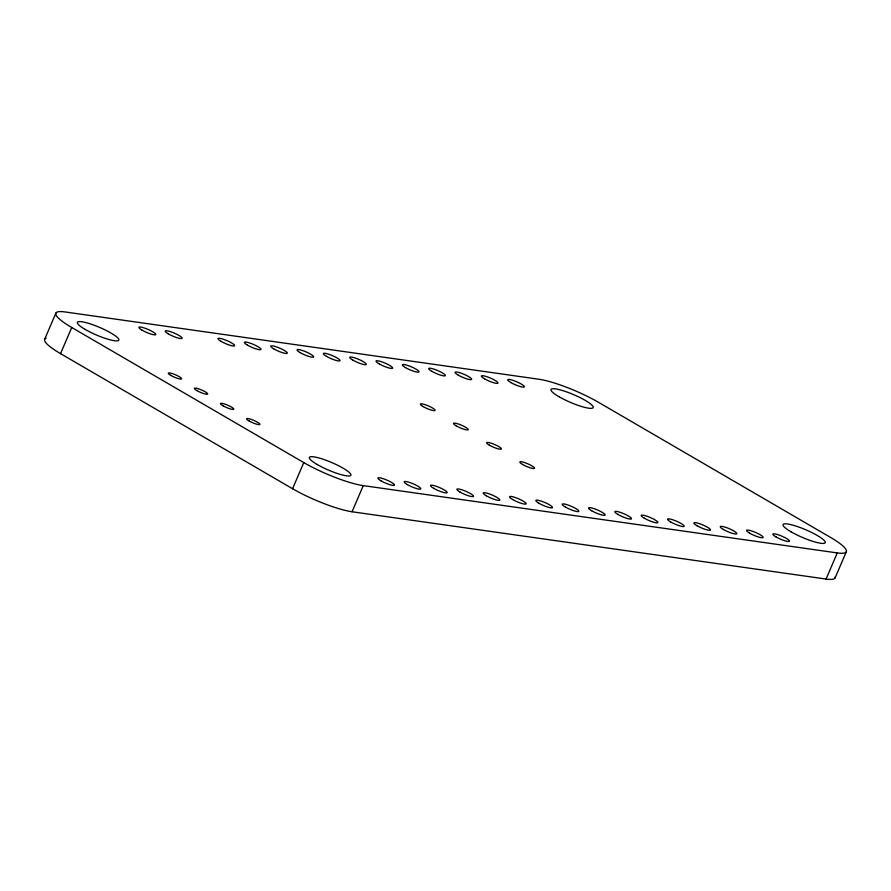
<?xml version="1.0" encoding="UTF-8"?>
<svg xmlns="http://www.w3.org/2000/svg" width="891" height="891" viewBox="0 0 891 891"><rect width="100%" height="100%" fill="white"/><g stroke="black" fill="none" stroke-linecap="round" stroke-linejoin="round"><path stroke-width="1.34" d="M44.684 339.259L55.888 313.109M60.543 353.638L71.748 327.498A45.92 8.364 23.2 0 1 64.932 311.939L538.944 379.243A45.92 8.364 23.2 0 1 598.429 402.275L830.457 537.362A45.92 8.364 23.2 0 1 837.273 552.921L826.068 579.061L352.056 511.757A45.92 8.364 23.2 0 1 292.571 488.725L60.543 353.638A45.92 8.364 23.2 0 1 46.176 338.112M292.571 488.725L303.775 462.585L71.748 327.498M352.056 511.757L363.261 485.617L837.273 552.921M835.112 577.891L846.316 551.741M363.261 485.617A45.92 8.364 23.2 0 1 303.775 462.585M835.201 576.733A45.92 8.364 23.2 0 1 826.068 579.061M558.924 396.673A22.954 4.188 23.2 0 0 593.027 407.833A22.954 4.188 23.2 0 0 564.326 391.116A22.954 4.188 23.2 0 0 558.924 396.673M790.952 531.749A22.954 4.188 23.2 0 0 825.055 542.909A22.954 4.188 23.2 0 0 796.354 526.202A22.954 4.188 23.2 0 0 790.952 531.749M249.101 420.986A7.228 1.314 23.2 0 0 259.838 424.495A7.228 1.314 23.2 0 0 250.794 419.238A7.228 1.314 23.2 0 0 249.101 420.986M222.995 405.784A7.228 1.314 23.2 0 0 233.743 409.303A7.228 1.314 23.2 0 0 224.699 404.035A7.228 1.314 23.2 0 0 222.995 405.784M196.9 390.592A7.228 1.314 23.2 0 0 207.636 394.112A7.228 1.314 23.2 0 0 198.604 388.844A7.228 1.314 23.2 0 0 196.9 390.592M170.794 375.401A7.228 1.314 23.2 0 0 181.541 378.909A7.228 1.314 23.2 0 0 172.498 373.652A7.228 1.314 23.2 0 0 170.794 375.401M142.081 330.182A9.188 1.671 23.2 0 0 155.713 334.648A9.188 1.671 23.2 0 0 144.242 327.966A9.188 1.671 23.2 0 0 142.081 330.182M168.41 333.925A9.188 1.671 23.2 0 0 182.054 338.391A9.188 1.671 23.2 0 0 170.571 331.708A9.188 1.671 23.2 0 0 168.41 333.925M522.538 464.456A8.041 1.47 23.2 0 0 534.489 468.365A8.041 1.47 23.2 0 0 524.431 462.518A8.041 1.47 23.2 0 0 522.538 464.456M489.393 445.166A8.041 1.47 23.2 0 0 501.343 449.075A8.041 1.47 23.2 0 0 491.286 443.217A8.041 1.47 23.2 0 0 489.393 445.166M456.248 425.865A8.041 1.47 23.2 0 0 468.198 429.774A8.041 1.47 23.2 0 0 458.141 423.916A8.041 1.47 23.2 0 0 456.248 425.865M423.102 406.563A8.041 1.47 23.2 0 0 435.053 410.473A8.041 1.47 23.2 0 0 424.996 404.625A8.041 1.47 23.2 0 0 423.102 406.563M381.003 480.839A9.044 1.648 23.2 0 0 394.423 485.239A9.044 1.648 23.2 0 0 383.13 478.656A9.044 1.648 23.2 0 0 381.003 480.839M407.332 484.581A9.044 1.648 23.2 0 0 420.764 488.97A9.044 1.648 23.2 0 0 409.459 482.399A9.044 1.648 23.2 0 0 407.332 484.581M433.672 488.324A9.044 1.648 23.2 0 0 447.093 492.712A9.044 1.648 23.2 0 0 435.788 486.13A9.044 1.648 23.2 0 0 433.672 488.324M460.001 492.055A9.044 1.648 23.2 0 0 473.433 496.454A9.044 1.648 23.2 0 0 462.128 489.872A9.044 1.648 23.2 0 0 460.001 492.055M486.341 495.797A9.044 1.648 23.2 0 0 499.762 500.196A9.044 1.648 23.2 0 0 488.457 493.614A9.044 1.648 23.2 0 0 486.341 495.797M512.67 499.539A9.044 1.648 23.2 0 0 526.091 503.927A9.044 1.648 23.2 0 0 514.798 497.356A9.044 1.648 23.2 0 0 512.67 499.539M538.999 503.281A9.044 1.648 23.2 0 0 552.431 507.67A9.044 1.648 23.2 0 0 541.127 501.087A9.044 1.648 23.2 0 0 538.999 503.281M565.34 507.012A9.044 1.648 23.2 0 0 578.76 511.412A9.044 1.648 23.2 0 0 567.467 504.829A9.044 1.648 23.2 0 0 565.34 507.012M591.669 510.755A9.044 1.648 23.2 0 0 605.1 515.143A9.044 1.648 23.2 0 0 593.796 508.572A9.044 1.648 23.2 0 0 591.669 510.755M618.009 514.497A9.044 1.648 23.2 0 0 631.429 518.885A9.044 1.648 23.2 0 0 620.136 512.303A9.044 1.648 23.2 0 0 618.009 514.497M644.338 518.228A9.044 1.648 23.2 0 0 657.77 522.627A9.044 1.648 23.2 0 0 646.465 516.045A9.044 1.648 23.2 0 0 644.338 518.228M670.678 521.97A9.044 1.648 23.2 0 0 684.099 526.369A9.044 1.648 23.2 0 0 672.794 519.787A9.044 1.648 23.2 0 0 670.678 521.97M697.007 525.712A9.044 1.648 23.2 0 0 710.439 530.1A9.044 1.648 23.2 0 0 699.134 523.529A9.044 1.648 23.2 0 0 697.007 525.712M723.347 529.443A9.044 1.648 23.2 0 0 736.768 533.843A9.044 1.648 23.2 0 0 725.463 527.26A9.044 1.648 23.2 0 0 723.347 529.443M749.676 533.186A9.044 1.648 23.2 0 0 763.108 537.585A9.044 1.648 23.2 0 0 751.804 531.003A9.044 1.648 23.2 0 0 749.676 533.186M776.005 536.928A9.044 1.648 23.2 0 0 789.437 541.316A9.044 1.648 23.2 0 0 778.133 534.745A9.044 1.648 23.2 0 0 776.005 536.928M510.833 382.54A9.044 1.648 23.2 0 0 524.264 386.939A9.044 1.648 23.2 0 0 512.96 380.357A9.044 1.648 23.2 0 0 510.833 382.54M484.504 378.809A9.044 1.648 23.2 0 0 497.924 383.197A9.044 1.648 23.2 0 0 486.631 376.626A9.044 1.648 23.2 0 0 484.504 378.809M458.163 375.066A9.044 1.648 23.2 0 0 471.595 379.466A9.044 1.648 23.2 0 0 460.291 372.884A9.044 1.648 23.2 0 0 458.163 375.066M431.834 371.324A9.044 1.648 23.2 0 0 445.266 375.724A9.044 1.648 23.2 0 0 433.962 369.141A9.044 1.648 23.2 0 0 431.834 371.324M405.505 367.593A9.044 1.648 23.2 0 0 418.926 371.981A9.044 1.648 23.2 0 0 407.621 365.399A9.044 1.648 23.2 0 0 405.505 367.593M379.165 363.851A9.044 1.648 23.2 0 0 392.597 368.239A9.044 1.648 23.2 0 0 381.292 361.668A9.044 1.648 23.2 0 0 379.165 363.851M352.836 360.109A9.044 1.648 23.2 0 0 366.257 364.508A9.044 1.648 23.2 0 0 354.952 357.926A9.044 1.648 23.2 0 0 352.836 360.109M326.496 356.367A9.044 1.648 23.2 0 0 339.928 360.766A9.044 1.648 23.2 0 0 328.623 354.184A9.044 1.648 23.2 0 0 326.496 356.367M300.167 352.636A9.044 1.648 23.2 0 0 313.587 357.024A9.044 1.648 23.2 0 0 302.294 350.453A9.044 1.648 23.2 0 0 300.167 352.636M273.827 348.893A9.044 1.648 23.2 0 0 287.258 353.293A9.044 1.648 23.2 0 0 275.954 346.71A9.044 1.648 23.2 0 0 273.827 348.893M247.498 345.151A9.044 1.648 23.2 0 0 260.918 349.55A9.044 1.648 23.2 0 0 249.625 342.968A9.044 1.648 23.2 0 0 247.498 345.151M221.157 341.42A9.044 1.648 23.2 0 0 234.589 345.808A9.044 1.648 23.2 0 0 223.285 339.226A9.044 1.648 23.2 0 0 221.157 341.42M85.124 329.392A22.598 4.121 23.2 0 0 118.692 340.384A22.598 4.121 23.2 0 0 90.437 323.934A22.598 4.121 23.2 0 0 85.124 329.392M317.151 464.478A22.598 4.121 23.2 0 0 350.72 475.46A22.598 4.121 23.2 0 0 322.464 459.021A22.598 4.121 23.2 0 0 317.151 464.478"/></g></svg>
